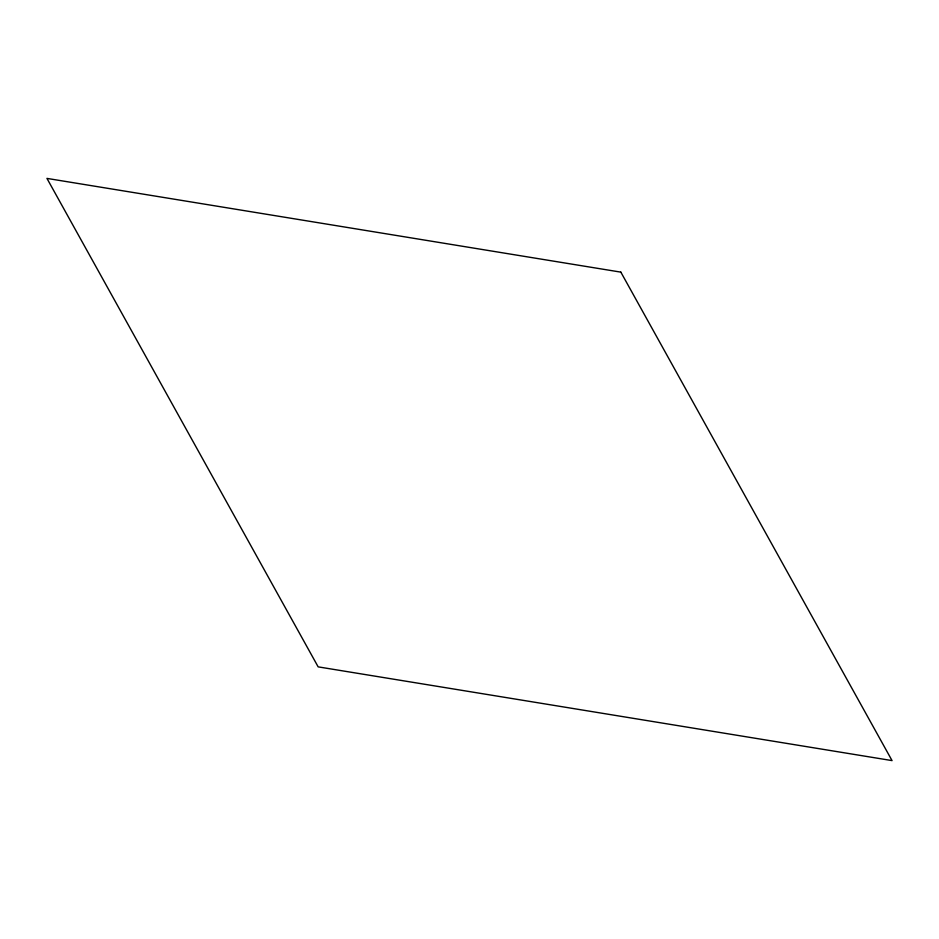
<?xml version="1.0" encoding="UTF-8"?>
<svg xmlns="http://www.w3.org/2000/svg" width="939" height="939" viewBox="0 0 939 939"><rect width="100%" height="100%" fill="white"/><g stroke="black" fill="none" stroke-linecap="round" stroke-linejoin="round"><path stroke-width="1.41" d="M620.843 272.134L46.95 178.398L318.157 666.866L892.05 760.602L620.843 272.134"/></g></svg>
